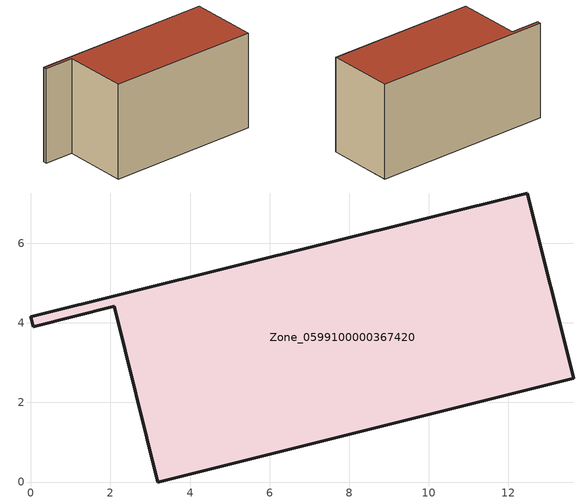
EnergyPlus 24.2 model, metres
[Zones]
Zone_0599100000367420
 floor ground (C_G): 2.09,4.41 0.06,3.91 0,4.16 12.48,7.27 13.64,2.61 3.19,0 z0
 wall outside (C_F): 12.48,7.27 0,4.16 0.06,3.91 2.09,4.41 3.19,0 13.64,2.61 12.48,7.27 z0:6.76
 roof outside (C_R): 13.64,2.61 12.48,7.27 0,4.16 0.06,3.91 2.09,4.41 3.19,0 z6.76
[BUILDING]
Pand.0599100000367420: North Axis=0; Terrain=City; Loads Convergence Tolerance Value=0.04; Temperature Convergence Tolerance Value=0.4; Solar Distribution=FullExterior; Maximum Number of Warmup Days=25; Minimum Number of Warmup Days=1
[Site:Location]
Rotterdam.The.Hague.AP_ZH_NLD Design_Conditions: Latitude=51.96; Longitude=4.45; Time Zone=1; Elevation=-4.5
[SITE:GROUNDTEMPERATURE:BUILDINGSURFACE]
18, 18, 18, 18, 18, 18, 18, 18, 18, 18, 18, 18
[MATERIAL] Thermal Absorptance=0.9; Solar Absorptance=0.7; Visible Absorptance=0.7
Name | Roughness | Thickness | Conductivity | Density | Specific Heat
G.TI.1992-2005 | MediumSmooth | 0.15 | 0.06 | 540 | 1210
F.TI.1992-2005 | Rough | 0.3 | 0.12 | 1920 | 840
R.TI.1992-2005 | MediumRough | 0.2 | 0.08 | 1500 | 1000
[CONSTRUCTION]
C_G: G.TI.1992-2005
C_F: F.TI.1992-2005
C_R: R.TI.1992-2005
[ZONE]
Zone_0599100000367420: Type=1; Multiplier=1; Ceiling Height=Autocalculate; Volume=Autocalculate; Floor Area=autocalculate; Part of Total Floor Area=Yes
[ZONEINFILTRATION:DESIGNFLOWRATE]
Infil_Zone_0599100000367420: Zone or ZoneList or Space or SpaceList=Zone_0599100000367420; Schedule=AlwaysOn; Design Flow Rate Calculation Method=Flow/Area; Flow Rate per Floor Area=0.0015; Constant Term Coefficient=1; Temperature Term Coefficient=0; Velocity Term Coefficient=0; Velocity Squared Term Coefficient=0
[HVACTEMPLATE:ZONE:IDEALLOADSAIRSYSTEM]
Zone_0599100000367420: Maximum Heating Supply Air Temperature=50; Minimum Cooling Supply Air Temperature=13; Maximum Heating Supply Air Humidity Ratio=0.0156; Minimum Cooling Supply Air Humidity Ratio=0.0077; Heating Limit=NoLimit; Cooling Limit=NoLimit; Dehumidification Control Type=ConstantSensibleHeatRatio; Cooling Sensible Heat Ratio=0.7; Dehumidification Setpoint=60; Humidification Control Type=None; Humidification Setpoint=30; Outdoor Air Method=None; Outdoor Air Flow Rate per Person=0.00944; Outdoor Air Flow Rate per Zone Floor Area=0; Outdoor Air Flow Rate per Zone=0; Demand Controlled Ventilation Type=None; Outdoor Air Economizer Type=NoEconomizer; Heat Recovery Type=None; Sensible Heat Recovery Effectiveness=0.7; Latent Heat Recovery Effectiveness=0.65
[ZONECONTROL:THERMOSTAT]
ThermostatControl_Zone_0599100000367420: Zone or ZoneList=Zone_0599100000367420; Control Type Schedule=DualSetpointControlType; Control 1=Thermostat_Zone_0599100000367420; Temperature Difference Between Cutout And Setpoint=0
[THERMOSTATSETPOINT:DUALSETPOINT]
Thermostat_Zone_0599100000367420: Heating Setpoint Temperature Schedule=HeatingSetpoint_Zone_0599100000367420; Cooling Setpoint Temperature Schedule=CoolingSetpoint_Zone_0599100000367420
[SCHEDULE:COMPACT]
HeatingSetpoint_Zone_0599100000367420: Through: 12/31, For: AllDays, Until: 24:00, 21
CoolingSetpoint_Zone_0599100000367420: Through: 12/31, For: AllDays, Until: 24:00, 24
DualSetpointControlType: Through: 12/31, For: AllDays, Until: 24:00, 4
AlwaysOn: Through: 12/31, For: AllDays, Until: 24:00, 1
